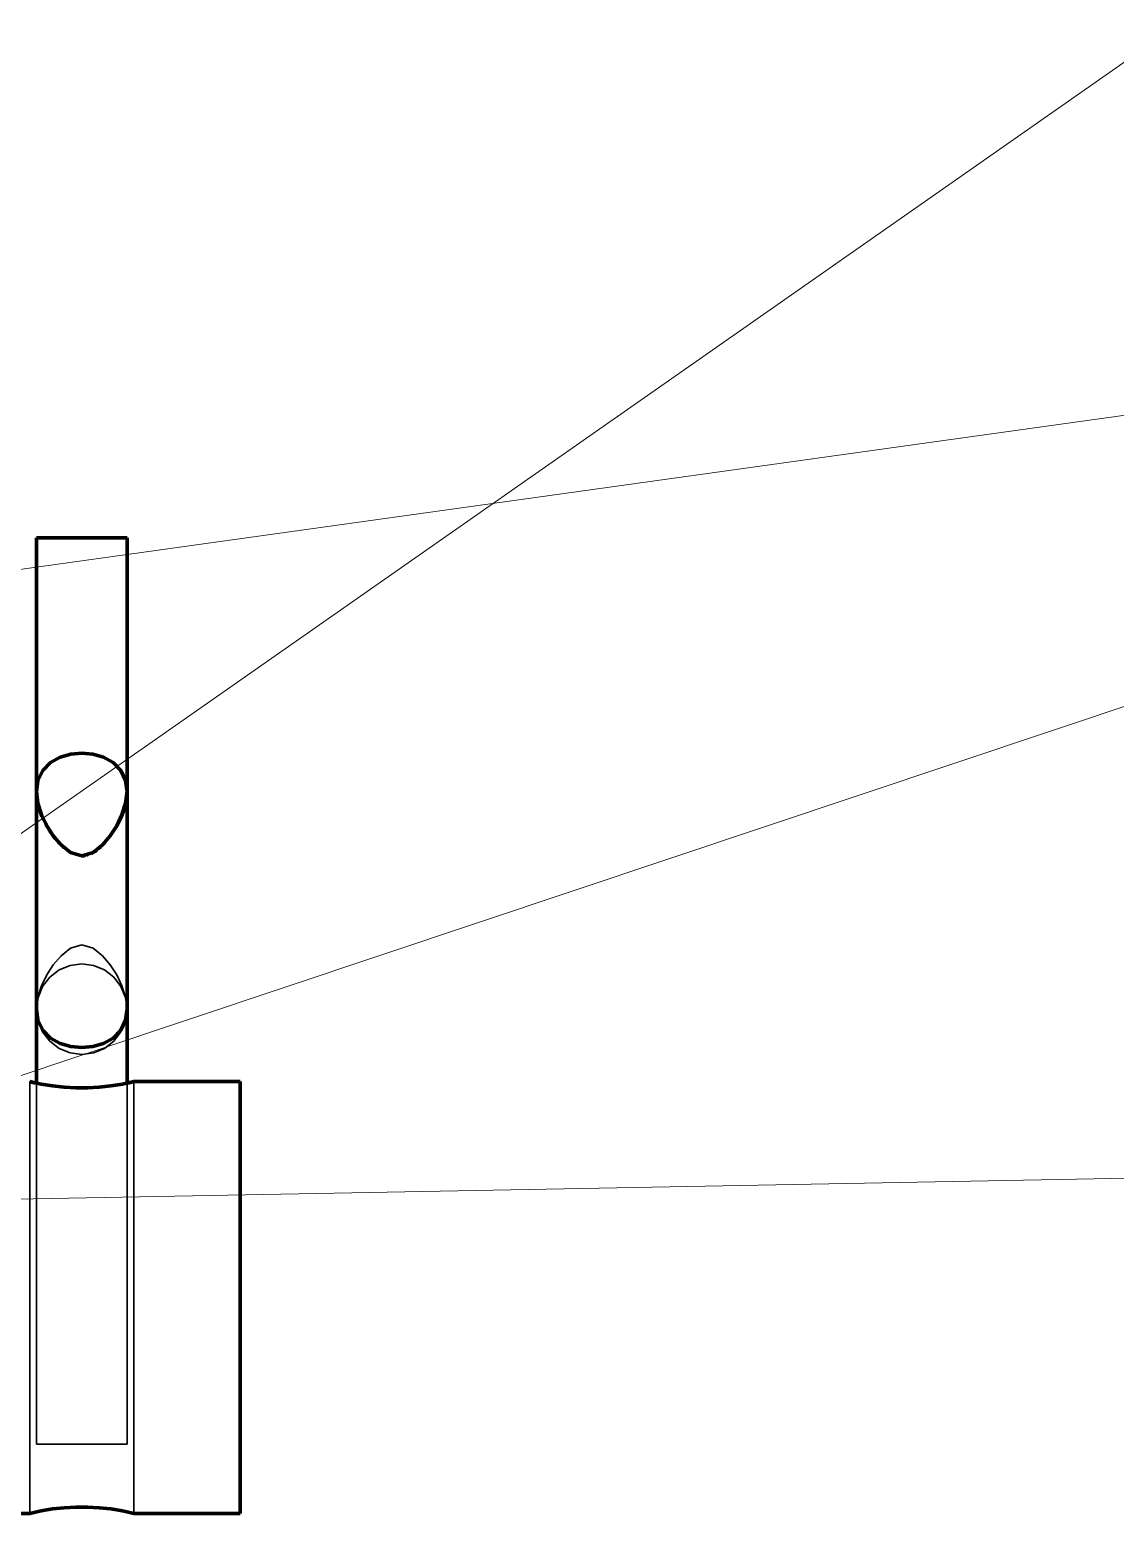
# Model space of a CAD drawing. Header units: millimetres. Extents: x 0 to 2208, y 0 to 420.
# Drawn here: x 113.55 to 118.35, y 157.81 to 164.36 of the extents above; entities that cross this region are included whole.
import ezdxf

# ---------------------------------------------------------------- set-up
doc = ezdxf.new("R2010")
doc.units = ezdxf.units.MM
doc.linetypes.add('IRAM-E-TRAZOS', pattern=[5, 4, -1])
for name, color, linetype, lineweight in [('01-VISIBLE', 7, 'CONTINUOUS', 70), ('02-OCULTA', 4, 'IRAM-E-TRAZOS', 35), ('08-FINA', 5, 'CONTINUOUS', 18)]:
    doc.layers.add(name, color=color, linetype=linetype, lineweight=lineweight)

msp = doc.modelspace()

# ---------------------------------------------------------------- linework, layer by layer
at = {"layer": '01-VISIBLE'}
for p, q in [((113.5841, 160.9984), (113.5841, 162.1184)), ((113.9841, 160.9984), (113.9841, 162.1184)), ((113.5841, 159.7116), (113.5841, 160.0384)), ((113.9841, 159.7116), (113.9841, 160.0384)), ((114.0141, 159.7184), (114.4841, 159.7184)), ((113.4841, 157.8134), (113.5541, 157.8134)), ((114.0141, 157.8134), (114.4841, 157.8134))]:
    msp.add_line(p, q, dxfattribs=at)
for points in [[(113.5841, 162.1184), (113.6341, 162.1184), (113.6841, 162.1184), (113.7341, 162.1184), (113.7841, 162.1184), (113.8341, 162.1184), (113.8841, 162.1184), (113.9341, 162.1184), (113.9841, 162.1184)], [(113.5841, 160.9984), (113.5906, 161.0469), (113.6117, 161.0909), (113.6457, 161.126), (113.6883, 161.1501), (113.7353, 161.1639), (113.7841, 161.1684)], [(113.7841, 161.1684), (113.8328, 161.1639), (113.8798, 161.1501), (113.9224, 161.126), (113.9564, 161.0909), (113.9775, 161.0469), (113.9841, 160.9984)], [(113.9841, 160.9984), (113.9778, 160.9459), (113.9616, 160.8954), (113.9385, 160.8477), (113.9097, 160.8031), (113.8755, 160.7627), (113.8343, 160.7295), (113.7841, 160.7144), (113.7339, 160.7295), (113.6926, 160.7627), (113.6584, 160.8031), (113.6296, 160.8477), (113.6065, 160.8954), (113.5903, 160.9459), (113.5841, 160.9984)], [(113.5841, 160.9984), (113.5852, 160.9762), (113.5886, 160.9542), (113.5937, 160.9325), (113.6004, 160.9113), (113.6085, 160.8905), (113.6178, 160.8702)], [(113.5841, 160.9984), (113.5841, 160.9479), (113.5841, 160.8974), (113.5841, 160.8469), (113.5841, 160.7963), (113.5841, 160.7458), (113.5841, 160.6953), (113.5841, 160.6448), (113.5841, 160.5942), (113.5841, 160.5437), (113.5841, 160.4932), (113.5841, 160.4426), (113.5841, 160.3921), (113.5841, 160.3416), (113.5841, 160.2911), (113.5841, 160.2405), (113.5841, 160.19), (113.5841, 160.1395), (113.5841, 160.089), (113.5841, 160.0384)], [(113.9343, 160.8404), (113.9477, 160.8649), (113.9595, 160.8902), (113.9694, 160.9163), (113.9772, 160.9431), (113.9822, 160.9706), (113.9841, 160.9984)], [(113.9841, 160.0384), (113.9841, 160.089), (113.9841, 160.1395), (113.9841, 160.19), (113.9841, 160.2405), (113.9841, 160.2911), (113.9841, 160.3416), (113.9841, 160.3921), (113.9841, 160.4426), (113.9841, 160.4932), (113.9841, 160.5437), (113.9841, 160.5942), (113.9841, 160.6448), (113.9841, 160.6953), (113.9841, 160.7458), (113.9841, 160.7963), (113.9841, 160.8469), (113.9841, 160.8974), (113.9841, 160.9479), (113.9841, 160.9984)], [(113.9841, 160.0384), (113.9841, 160.089), (113.9841, 160.1395), (113.9841, 160.19), (113.9841, 160.2405), (113.9841, 160.2911), (113.9841, 160.3416), (113.9841, 160.3921), (113.9841, 160.4426), (113.9841, 160.4932), (113.9841, 160.5437), (113.9841, 160.5942), (113.9841, 160.6448), (113.9841, 160.6953), (113.9841, 160.7458), (113.9841, 160.7963), (113.9841, 160.8469), (113.9841, 160.8974), (113.9841, 160.9479), (113.9841, 160.9984)], [(113.6262, 160.8539), (113.6268, 160.8528), (113.6274, 160.8516), (113.6281, 160.8505), (113.6287, 160.8493), (113.6293, 160.8482), (113.63, 160.8471)], [(113.6387, 160.8323), (113.6402, 160.83), (113.6416, 160.8277), (113.643, 160.8254), (113.6445, 160.8232), (113.646, 160.8209), (113.6475, 160.8187)], [(113.6583, 160.8032), (113.6597, 160.8014), (113.661, 160.7996), (113.6623, 160.7978), (113.6637, 160.796), (113.6651, 160.7942), (113.6665, 160.7925)], [(113.9319, 160.8364), (113.9319, 160.8364), (113.9319, 160.8364), (113.9319, 160.8364), (113.9319, 160.8364), (113.9319, 160.8364), (113.9319, 160.8364)], [(113.6722, 160.7853), (113.6725, 160.785), (113.6728, 160.7846), (113.6731, 160.7842), (113.6734, 160.7839), (113.6737, 160.7835), (113.674, 160.7832)], [(113.681, 160.7751), (113.6818, 160.7741), (113.6827, 160.7731), (113.6836, 160.7722), (113.6845, 160.7712), (113.6854, 160.7703), (113.6862, 160.7693)], [(113.6949, 160.7604), (113.6949, 160.7604), (113.6949, 160.7604), (113.6949, 160.7604), (113.6949, 160.7604), (113.6949, 160.7604), (113.6949, 160.7604)], [(113.695, 160.7603), (113.695, 160.7603), (113.695, 160.7603), (113.695, 160.7603), (113.695, 160.7603), (113.695, 160.7603), (113.695, 160.7603)], [(113.6951, 160.7602), (113.6951, 160.7601), (113.6952, 160.7601), (113.6952, 160.7601), (113.6953, 160.76), (113.6953, 160.76), (113.6954, 160.7599)], [(113.6957, 160.7596), (113.696, 160.7593), (113.6964, 160.7589), (113.6967, 160.7586), (113.697, 160.7583), (113.6974, 160.758), (113.6977, 160.7576)], [(113.7019, 160.7537), (113.7023, 160.7533), (113.7027, 160.753), (113.703, 160.7527), (113.7034, 160.7523), (113.7038, 160.752), (113.7041, 160.7517)], [(113.8381, 160.7318), (113.8395, 160.7327), (113.8408, 160.7336), (113.8421, 160.7345), (113.8435, 160.7354), (113.8448, 160.7363), (113.8461, 160.7372)], [(113.8481, 160.7387), (113.8488, 160.7392), (113.8496, 160.7398), (113.8504, 160.7404), (113.8511, 160.741), (113.8519, 160.7416), (113.8526, 160.7421)], [(113.8591, 160.7474), (113.8595, 160.7477), (113.8599, 160.7481), (113.8603, 160.7484), (113.8607, 160.7488), (113.8611, 160.7491), (113.8615, 160.7495)], [(113.8622, 160.7501), (113.8628, 160.7506), (113.8634, 160.7511), (113.864, 160.7517), (113.8646, 160.7522), (113.8651, 160.7527), (113.8657, 160.7532)], [(113.87, 160.7573), (113.8708, 160.758), (113.8715, 160.7587), (113.8723, 160.7594), (113.873, 160.7602), (113.8738, 160.7609), (113.8745, 160.7616)], [(113.8796, 160.7669), (113.8803, 160.7677), (113.8811, 160.7684), (113.8818, 160.7692), (113.8825, 160.77), (113.8832, 160.7707), (113.8839, 160.7715)], [(113.7707, 160.7155), (113.7707, 160.7155), (113.7707, 160.7155), (113.7707, 160.7155), (113.7707, 160.7155), (113.7707, 160.7155), (113.7707, 160.7155)], [(113.7708, 160.7155), (113.7708, 160.7155), (113.7708, 160.7155), (113.7708, 160.7155), (113.7708, 160.7155), (113.7708, 160.7155), (113.7708, 160.7155)], [(113.7709, 160.7154), (113.7709, 160.7154), (113.7709, 160.7154), (113.7709, 160.7154), (113.7709, 160.7154), (113.7709, 160.7154), (113.7709, 160.7154)], [(113.771, 160.7154), (113.771, 160.7154), (113.771, 160.7154), (113.771, 160.7154), (113.771, 160.7154), (113.771, 160.7154), (113.771, 160.7154)], [(113.7712, 160.7154), (113.7712, 160.7154), (113.7712, 160.7154), (113.7712, 160.7154), (113.7712, 160.7154), (113.7712, 160.7154), (113.7712, 160.7154)], [(113.7713, 160.7154), (113.7713, 160.7154), (113.7713, 160.7154), (113.7713, 160.7154), (113.7713, 160.7154), (113.7713, 160.7154), (113.7713, 160.7154)], [(113.7714, 160.7154), (113.7714, 160.7154), (113.7714, 160.7154), (113.7714, 160.7154), (113.7714, 160.7154), (113.7714, 160.7154), (113.7714, 160.7154)], [(113.7715, 160.7154), (113.7715, 160.7154), (113.7715, 160.7154), (113.7715, 160.7154), (113.7715, 160.7154), (113.7715, 160.7154), (113.7715, 160.7154)], [(113.7716, 160.7154), (113.7716, 160.7154), (113.7716, 160.7154), (113.7716, 160.7154), (113.7716, 160.7154), (113.7716, 160.7154), (113.7716, 160.7154)], [(113.7717, 160.7153), (113.7717, 160.7153), (113.7717, 160.7153), (113.7717, 160.7153), (113.7717, 160.7153), (113.7717, 160.7153), (113.7717, 160.7153)], [(113.7842, 160.7144), (113.7842, 160.7144), (113.7843, 160.7144), (113.7843, 160.7144), (113.7844, 160.7144), (113.7844, 160.7144), (113.7845, 160.7144)], [(113.7845, 160.7144), (113.7853, 160.7144), (113.7862, 160.7144), (113.787, 160.7144), (113.7879, 160.7145), (113.7887, 160.7145), (113.7895, 160.7146)], [(113.7898, 160.7146), (113.7912, 160.7147), (113.7927, 160.7148), (113.7941, 160.715), (113.7955, 160.7152), (113.7969, 160.7154), (113.7984, 160.7156)], [(113.8066, 160.7175), (113.8066, 160.7175), (113.8066, 160.7175), (113.8066, 160.7175), (113.8066, 160.7175), (113.8066, 160.7175), (113.8066, 160.7175)], [(113.8067, 160.7175), (113.8067, 160.7175), (113.8067, 160.7175), (113.8067, 160.7175), (113.8067, 160.7175), (113.8067, 160.7175), (113.8067, 160.7175)], [(113.8069, 160.7176), (113.8069, 160.7176), (113.8069, 160.7176), (113.8069, 160.7176), (113.8069, 160.7176), (113.8069, 160.7176), (113.8069, 160.7176)], [(113.807, 160.7176), (113.807, 160.7176), (113.807, 160.7176), (113.807, 160.7176), (113.807, 160.7176), (113.807, 160.7176), (113.807, 160.7176)], [(113.8071, 160.7176), (113.8071, 160.7176), (113.8071, 160.7176), (113.8071, 160.7176), (113.8071, 160.7176), (113.8071, 160.7176), (113.8071, 160.7176)], [(113.8073, 160.7177), (113.8073, 160.7177), (113.8073, 160.7177), (113.8073, 160.7177), (113.8073, 160.7177), (113.8073, 160.7177), (113.8073, 160.7177)], [(113.8074, 160.7177), (113.8074, 160.7177), (113.8074, 160.7177), (113.8074, 160.7177), (113.8074, 160.7177), (113.8074, 160.7177), (113.8074, 160.7177)], [(113.8075, 160.7178), (113.8075, 160.7178), (113.8075, 160.7178), (113.8075, 160.7178), (113.8075, 160.7178), (113.8075, 160.7178), (113.8075, 160.7178)], [(113.8077, 160.7178), (113.8077, 160.7178), (113.8077, 160.7178), (113.8077, 160.7178), (113.8077, 160.7178), (113.8077, 160.7178), (113.8077, 160.7178)], [(113.8078, 160.7178), (113.8078, 160.7178), (113.8078, 160.7178), (113.8078, 160.7178), (113.8078, 160.7178), (113.8078, 160.7178), (113.8078, 160.7178)], [(113.8079, 160.7179), (113.8079, 160.7179), (113.8079, 160.7179), (113.8079, 160.7179), (113.8079, 160.7179), (113.8079, 160.7179), (113.8079, 160.7179)], [(113.8081, 160.7179), (113.8081, 160.7179), (113.8081, 160.7179), (113.8081, 160.7179), (113.8081, 160.7179), (113.8081, 160.7179), (113.8081, 160.7179)], [(113.8082, 160.7179), (113.8082, 160.7179), (113.8082, 160.7179), (113.8082, 160.7179), (113.8082, 160.7179), (113.8082, 160.7179), (113.8082, 160.7179)], [(113.8083, 160.718), (113.8083, 160.718), (113.8083, 160.718), (113.8083, 160.718), (113.8083, 160.718), (113.8083, 160.718), (113.8083, 160.718)], [(113.8085, 160.718), (113.8085, 160.718), (113.8085, 160.718), (113.8085, 160.718), (113.8085, 160.718), (113.8085, 160.718), (113.8085, 160.718)], [(113.8086, 160.7181), (113.8086, 160.7181), (113.8086, 160.7181), (113.8086, 160.7181), (113.8086, 160.7181), (113.8086, 160.7181), (113.8086, 160.7181)], [(113.8087, 160.7181), (113.8087, 160.7181), (113.8087, 160.7181), (113.8087, 160.7181), (113.8087, 160.7181), (113.8087, 160.7181), (113.8087, 160.7181)], [(113.8089, 160.7181), (113.8089, 160.7181), (113.8089, 160.7181), (113.8089, 160.7181), (113.8089, 160.7181), (113.8089, 160.7181), (113.8089, 160.7181)], [(113.809, 160.7182), (113.809, 160.7182), (113.809, 160.7182), (113.809, 160.7182), (113.809, 160.7182), (113.809, 160.7182), (113.809, 160.7182)], [(113.8091, 160.7182), (113.8092, 160.7182), (113.8092, 160.7183), (113.8093, 160.7183), (113.8093, 160.7183), (113.8094, 160.7183), (113.8094, 160.7183)], [(113.8272, 160.7256), (113.8272, 160.7256), (113.8272, 160.7256), (113.8272, 160.7256), (113.8272, 160.7256), (113.8272, 160.7256), (113.8272, 160.7256)], [(113.8273, 160.7257), (113.8273, 160.7257), (113.8273, 160.7257), (113.8273, 160.7257), (113.8273, 160.7257), (113.8273, 160.7257), (113.8273, 160.7257)], [(113.8274, 160.7257), (113.8274, 160.7257), (113.8274, 160.7257), (113.8274, 160.7257), (113.8274, 160.7257), (113.8274, 160.7257), (113.8274, 160.7257)], [(113.8275, 160.7258), (113.8275, 160.7258), (113.8275, 160.7258), (113.8275, 160.7258), (113.8275, 160.7258), (113.8275, 160.7258), (113.8275, 160.7258)], [(113.8277, 160.7258), (113.8277, 160.7258), (113.8277, 160.7258), (113.8277, 160.7258), (113.8277, 160.7258), (113.8277, 160.7258), (113.8277, 160.7258)], [(113.8278, 160.7259), (113.8278, 160.7259), (113.8278, 160.7259), (113.8278, 160.7259), (113.8278, 160.7259), (113.8278, 160.7259), (113.8278, 160.7259)], [(113.8279, 160.726), (113.8279, 160.726), (113.8279, 160.726), (113.8279, 160.726), (113.8279, 160.726), (113.8279, 160.726), (113.8279, 160.726)], [(113.828, 160.726), (113.828, 160.726), (113.828, 160.726), (113.828, 160.726), (113.828, 160.726), (113.828, 160.726), (113.828, 160.726)], [(113.8281, 160.7261), (113.8281, 160.7261), (113.8281, 160.7261), (113.8281, 160.7261), (113.8281, 160.7261), (113.8281, 160.7261), (113.8281, 160.7261)], [(113.8283, 160.7262), (113.8283, 160.7262), (113.8283, 160.7262), (113.8283, 160.7262), (113.8283, 160.7262), (113.8283, 160.7262), (113.8283, 160.7262)], [(113.8284, 160.7262), (113.8284, 160.7262), (113.8284, 160.7262), (113.8284, 160.7262), (113.8284, 160.7262), (113.8284, 160.7262), (113.8284, 160.7262)], [(113.8285, 160.7263), (113.8285, 160.7263), (113.8285, 160.7263), (113.8285, 160.7263), (113.8285, 160.7263), (113.8285, 160.7263), (113.8285, 160.7263)], [(113.8286, 160.7263), (113.8286, 160.7263), (113.8286, 160.7263), (113.8286, 160.7263), (113.8286, 160.7263), (113.8286, 160.7263), (113.8286, 160.7263)], [(113.8287, 160.7264), (113.8287, 160.7264), (113.8287, 160.7264), (113.8287, 160.7264), (113.8287, 160.7264), (113.8287, 160.7264), (113.8287, 160.7264)], [(113.8288, 160.7265), (113.8289, 160.7265), (113.8289, 160.7265), (113.829, 160.7265), (113.829, 160.7265), (113.829, 160.7266), (113.8291, 160.7266)], [(113.8376, 160.7315), (113.8376, 160.7315), (113.8376, 160.7315), (113.8376, 160.7315), (113.8376, 160.7315), (113.8376, 160.7315), (113.8376, 160.7315)], [(113.8377, 160.7316), (113.8377, 160.7316), (113.8377, 160.7316), (113.8377, 160.7316), (113.8377, 160.7316), (113.8377, 160.7316), (113.8377, 160.7316)], [(113.8378, 160.7317), (113.8378, 160.7317), (113.8379, 160.7317), (113.8379, 160.7317), (113.838, 160.7318), (113.838, 160.7318), (113.838, 160.7318)], [(113.5841, 160.0384), (113.5841, 160.0385), (113.5841, 160.0385), (113.5841, 160.0385), (113.5841, 160.0385), (113.5841, 160.0385), (113.5841, 160.0385)], [(113.7841, 159.8685), (113.7353, 159.873), (113.6883, 159.8868), (113.6457, 159.9109), (113.6117, 159.9459), (113.5906, 159.99), (113.5841, 160.0384)], [(113.7841, 159.8685), (113.8328, 159.873), (113.8798, 159.8868), (113.9224, 159.9109), (113.9564, 159.9459), (113.9775, 159.99), (113.9841, 160.0384)], [(113.9841, 160.0385), (113.9841, 160.0385), (113.9841, 160.0385), (113.9841, 160.0385), (113.9841, 160.0385), (113.9841, 160.0385), (113.9841, 160.0384)], [(113.5841, 159.7116), (113.579, 159.7127), (113.574, 159.7138), (113.569, 159.7149), (113.564, 159.7161), (113.559, 159.7172), (113.5541, 159.7184)], [(113.5541, 159.7184), (113.6045, 159.7075), (113.6554, 159.6992), (113.7067, 159.6935), (113.7583, 159.6906), (113.8099, 159.6906), (113.8614, 159.6935), (113.9127, 159.6992), (113.9636, 159.7075), (114.0141, 159.7184)], [(114.0141, 159.7184), (114.0091, 159.7172), (114.0041, 159.7161), (113.9991, 159.7149), (113.9941, 159.7138), (113.9891, 159.7127), (113.9841, 159.7116)], [(114.4841, 159.7184), (114.4841, 159.6683), (114.4841, 159.6182), (114.4841, 159.568), (114.4841, 159.5179), (114.4841, 159.4678), (114.4841, 159.4176), (114.4841, 159.3675), (114.4841, 159.3174), (114.4841, 159.2673), (114.4841, 159.2171), (114.4841, 159.167), (114.4841, 159.1169), (114.4841, 159.0667), (114.4841, 159.0166), (114.4841, 158.9665), (114.4841, 158.9163), (114.4841, 158.8662), (114.4841, 158.8161), (114.4841, 158.7659), (114.4841, 158.7158), (114.4841, 158.6657), (114.4841, 158.6155), (114.4841, 158.5654), (114.4841, 158.5153), (114.4841, 158.4651), (114.4841, 158.415), (114.4841, 158.3649), (114.4841, 158.3148), (114.4841, 158.2646), (114.4841, 158.2145), (114.4841, 158.1644), (114.4841, 158.1142), (114.4841, 158.0641), (114.4841, 158.014), (114.4841, 157.9638), (114.4841, 157.9137), (114.4841, 157.8636), (114.4841, 157.8134)], [(114.0141, 157.8134), (113.9636, 157.8243), (113.9127, 157.8327), (113.8614, 157.8384), (113.8099, 157.8413), (113.7583, 157.8413), (113.7067, 157.8384), (113.6554, 157.8327), (113.6045, 157.8243), (113.5541, 157.8134)], [(113.5541, 157.8134), (113.6045, 157.8243), (113.6554, 157.8327), (113.7067, 157.8384), (113.7583, 157.8413), (113.8099, 157.8413), (113.8614, 157.8384), (113.9127, 157.8327), (113.9636, 157.8243), (114.0141, 157.8134)]]:
    msp.add_lwpolyline(points, dxfattribs=at)
at = {"layer": '02-OCULTA'}
for p, q in [((113.5841, 160.0384), (113.5841, 160.9984)), ((113.9841, 160.0384), (113.9841, 160.9984)), ((113.5541, 157.8134), (113.5541, 159.7184)), ((113.5841, 158.1184), (113.5841, 159.7116)), ((113.9841, 158.1184), (113.9841, 159.7116)), ((114.0141, 157.8134), (114.0141, 159.7184))]:
    msp.add_line(p, q, dxfattribs=at)
for points in [[(113.9841, 162.1184), (113.9341, 162.1184), (113.8841, 162.1184), (113.8341, 162.1184), (113.7841, 162.1184), (113.7341, 162.1184), (113.6841, 162.1184), (113.6341, 162.1184), (113.5841, 162.1184)], [(113.7841, 161.1684), (113.7353, 161.1639), (113.6883, 161.1501), (113.6457, 161.126), (113.6117, 161.0909), (113.5906, 161.0469), (113.5841, 160.9984)], [(113.7841, 161.1684), (113.8328, 161.1639), (113.8798, 161.1501), (113.9224, 161.126), (113.9564, 161.0909), (113.9775, 161.0469), (113.9841, 160.9984)], [(113.5841, 160.9984), (113.5841, 160.9479), (113.5841, 160.8974), (113.5841, 160.8469), (113.5841, 160.7963), (113.5841, 160.7458), (113.5841, 160.6953), (113.5841, 160.6448), (113.5841, 160.5942), (113.5841, 160.5437), (113.5841, 160.4932), (113.5841, 160.4426), (113.5841, 160.3921), (113.5841, 160.3416), (113.5841, 160.2911), (113.5841, 160.2405), (113.5841, 160.19), (113.5841, 160.1395), (113.5841, 160.089), (113.5841, 160.0384)], [(113.6178, 160.8702), (113.6191, 160.8675), (113.6205, 160.8647), (113.6219, 160.862), (113.6233, 160.8593), (113.6247, 160.8566), (113.6262, 160.8539)], [(113.63, 160.8471), (113.6314, 160.8446), (113.6328, 160.8421), (113.6343, 160.8396), (113.6357, 160.8372), (113.6372, 160.8347), (113.6387, 160.8323)], [(113.6475, 160.8187), (113.6492, 160.8161), (113.651, 160.8135), (113.6528, 160.8109), (113.6546, 160.8083), (113.6565, 160.8058), (113.6583, 160.8032)], [(113.8839, 160.7715), (113.8928, 160.7816), (113.9013, 160.792), (113.9095, 160.8028), (113.9173, 160.8137), (113.9248, 160.825), (113.9319, 160.8364)], [(113.9319, 160.8364), (113.9323, 160.8371), (113.9327, 160.8377), (113.9331, 160.8384), (113.9335, 160.8391), (113.9339, 160.8397), (113.9343, 160.8404)], [(113.6665, 160.7925), (113.6674, 160.7913), (113.6684, 160.7901), (113.6693, 160.7889), (113.6703, 160.7877), (113.6713, 160.7865), (113.6722, 160.7853)], [(113.674, 160.7832), (113.6752, 160.7818), (113.6763, 160.7805), (113.6775, 160.7791), (113.6786, 160.7778), (113.6798, 160.7764), (113.681, 160.7751)], [(113.6862, 160.7693), (113.6877, 160.7678), (113.6891, 160.7663), (113.6905, 160.7648), (113.692, 160.7633), (113.6935, 160.7618), (113.6949, 160.7604)], [(113.6949, 160.7604), (113.6949, 160.7603), (113.695, 160.7603), (113.695, 160.7603), (113.695, 160.7603), (113.695, 160.7603), (113.695, 160.7603)], [(113.695, 160.7603), (113.695, 160.7603), (113.695, 160.7602), (113.6951, 160.7602), (113.6951, 160.7602), (113.6951, 160.7602), (113.6951, 160.7602)], [(113.6954, 160.7599), (113.6954, 160.7599), (113.6955, 160.7598), (113.6955, 160.7598), (113.6956, 160.7597), (113.6956, 160.7596), (113.6957, 160.7596)], [(113.6977, 160.7576), (113.6984, 160.757), (113.6991, 160.7563), (113.6998, 160.7556), (113.7005, 160.755), (113.7012, 160.7543), (113.7019, 160.7537)], [(113.7041, 160.7517), (113.7139, 160.7434), (113.7241, 160.7357), (113.7349, 160.7289), (113.7463, 160.723), (113.7583, 160.7184), (113.7707, 160.7155)], [(113.8461, 160.7372), (113.8464, 160.7375), (113.8468, 160.7377), (113.8471, 160.7379), (113.8474, 160.7382), (113.8477, 160.7384), (113.8481, 160.7387)], [(113.8526, 160.7421), (113.8537, 160.743), (113.8548, 160.7439), (113.8559, 160.7447), (113.8569, 160.7456), (113.858, 160.7465), (113.8591, 160.7474)], [(113.8615, 160.7495), (113.8616, 160.7496), (113.8618, 160.7497), (113.8619, 160.7498), (113.862, 160.7499), (113.8621, 160.75), (113.8622, 160.7501)], [(113.8657, 160.7532), (113.8664, 160.7539), (113.8672, 160.7546), (113.8679, 160.7552), (113.8686, 160.7559), (113.8693, 160.7566), (113.87, 160.7573)], [(113.8745, 160.7616), (113.8754, 160.7625), (113.8762, 160.7634), (113.8771, 160.7643), (113.8779, 160.7651), (113.8788, 160.766), (113.8796, 160.7669)], [(113.7707, 160.7155), (113.7708, 160.7155), (113.7708, 160.7155), (113.7708, 160.7155), (113.7708, 160.7155), (113.7708, 160.7155), (113.7708, 160.7155)], [(113.7708, 160.7155), (113.7709, 160.7155), (113.7709, 160.7155), (113.7709, 160.7155), (113.7709, 160.7155), (113.7709, 160.7155), (113.7709, 160.7154)], [(113.7709, 160.7154), (113.771, 160.7154), (113.771, 160.7154), (113.771, 160.7154), (113.771, 160.7154), (113.771, 160.7154), (113.771, 160.7154)], [(113.771, 160.7154), (113.7711, 160.7154), (113.7711, 160.7154), (113.7711, 160.7154), (113.7711, 160.7154), (113.7711, 160.7154), (113.7712, 160.7154)], [(113.7712, 160.7154), (113.7712, 160.7154), (113.7712, 160.7154), (113.7712, 160.7154), (113.7712, 160.7154), (113.7712, 160.7154), (113.7713, 160.7154)], [(113.7713, 160.7154), (113.7713, 160.7154), (113.7713, 160.7154), (113.7713, 160.7154), (113.7713, 160.7154), (113.7713, 160.7154), (113.7714, 160.7154)], [(113.7714, 160.7154), (113.7714, 160.7154), (113.7714, 160.7154), (113.7714, 160.7154), (113.7714, 160.7154), (113.7714, 160.7154), (113.7715, 160.7154)], [(113.7715, 160.7154), (113.7715, 160.7154), (113.7715, 160.7154), (113.7715, 160.7154), (113.7715, 160.7154), (113.7716, 160.7154), (113.7716, 160.7154)], [(113.7716, 160.7154), (113.7716, 160.7153), (113.7716, 160.7153), (113.7716, 160.7153), (113.7716, 160.7153), (113.7717, 160.7153), (113.7717, 160.7153)], [(113.7717, 160.7153), (113.7737, 160.715), (113.7758, 160.7148), (113.7779, 160.7146), (113.78, 160.7145), (113.7821, 160.7144), (113.7842, 160.7144)], [(113.7845, 160.7144), (113.7845, 160.7144), (113.7845, 160.7144), (113.7845, 160.7144), (113.7845, 160.7144), (113.7845, 160.7144), (113.7845, 160.7144)], [(113.7895, 160.7146), (113.7896, 160.7146), (113.7896, 160.7146), (113.7897, 160.7146), (113.7897, 160.7146), (113.7897, 160.7146), (113.7898, 160.7146)], [(113.7984, 160.7156), (113.7997, 160.7159), (113.8011, 160.7162), (113.8025, 160.7165), (113.8039, 160.7168), (113.8052, 160.7171), (113.8066, 160.7175)], [(113.8066, 160.7175), (113.8066, 160.7175), (113.8066, 160.7175), (113.8066, 160.7175), (113.8067, 160.7175), (113.8067, 160.7175), (113.8067, 160.7175)], [(113.8067, 160.7175), (113.8067, 160.7175), (113.8068, 160.7175), (113.8068, 160.7175), (113.8068, 160.7175), (113.8068, 160.7176), (113.8069, 160.7176)], [(113.8069, 160.7176), (113.8069, 160.7176), (113.8069, 160.7176), (113.8069, 160.7176), (113.8069, 160.7176), (113.807, 160.7176), (113.807, 160.7176)], [(113.807, 160.7176), (113.807, 160.7176), (113.807, 160.7176), (113.8071, 160.7176), (113.8071, 160.7176), (113.8071, 160.7176), (113.8071, 160.7176)], [(113.8071, 160.7176), (113.8071, 160.7176), (113.8072, 160.7176), (113.8072, 160.7177), (113.8072, 160.7177), (113.8072, 160.7177), (113.8073, 160.7177)], [(113.8073, 160.7177), (113.8073, 160.7177), (113.8073, 160.7177), (113.8073, 160.7177), (113.8073, 160.7177), (113.8074, 160.7177), (113.8074, 160.7177)], [(113.8074, 160.7177), (113.8074, 160.7177), (113.8074, 160.7177), (113.8075, 160.7177), (113.8075, 160.7177), (113.8075, 160.7177), (113.8075, 160.7178)], [(113.8075, 160.7178), (113.8076, 160.7178), (113.8076, 160.7178), (113.8076, 160.7178), (113.8076, 160.7178), (113.8076, 160.7178), (113.8077, 160.7178)], [(113.8077, 160.7178), (113.8077, 160.7178), (113.8077, 160.7178), (113.8077, 160.7178), (113.8078, 160.7178), (113.8078, 160.7178), (113.8078, 160.7178)], [(113.8078, 160.7178), (113.8078, 160.7178), (113.8078, 160.7178), (113.8079, 160.7178), (113.8079, 160.7179), (113.8079, 160.7179), (113.8079, 160.7179)], [(113.8079, 160.7179), (113.808, 160.7179), (113.808, 160.7179), (113.808, 160.7179), (113.808, 160.7179), (113.808, 160.7179), (113.8081, 160.7179)], [(113.8081, 160.7179), (113.8081, 160.7179), (113.8081, 160.7179), (113.8081, 160.7179), (113.8082, 160.7179), (113.8082, 160.7179), (113.8082, 160.7179)], [(113.8082, 160.7179), (113.8082, 160.718), (113.8082, 160.718), (113.8083, 160.718), (113.8083, 160.718), (113.8083, 160.718), (113.8083, 160.718)], [(113.8083, 160.718), (113.8084, 160.718), (113.8084, 160.718), (113.8084, 160.718), (113.8084, 160.718), (113.8084, 160.718), (113.8085, 160.718)], [(113.8085, 160.718), (113.8085, 160.718), (113.8085, 160.718), (113.8085, 160.718), (113.8086, 160.7181), (113.8086, 160.7181), (113.8086, 160.7181)], [(113.8086, 160.7181), (113.8086, 160.7181), (113.8086, 160.7181), (113.8087, 160.7181), (113.8087, 160.7181), (113.8087, 160.7181), (113.8087, 160.7181)], [(113.8087, 160.7181), (113.8088, 160.7181), (113.8088, 160.7181), (113.8088, 160.7181), (113.8088, 160.7181), (113.8088, 160.7181), (113.8089, 160.7181)], [(113.8089, 160.7181), (113.8089, 160.7182), (113.8089, 160.7182), (113.8089, 160.7182), (113.809, 160.7182), (113.809, 160.7182), (113.809, 160.7182)], [(113.809, 160.7182), (113.809, 160.7182), (113.8091, 160.7182), (113.8091, 160.7182), (113.8091, 160.7182), (113.8091, 160.7182), (113.8091, 160.7182)], [(113.8094, 160.7183), (113.8125, 160.7193), (113.8155, 160.7204), (113.8185, 160.7216), (113.8214, 160.7228), (113.8243, 160.7242), (113.8272, 160.7256)], [(113.8272, 160.7256), (113.8272, 160.7256), (113.8272, 160.7256), (113.8272, 160.7256), (113.8273, 160.7256), (113.8273, 160.7256), (113.8273, 160.7257)], [(113.8273, 160.7257), (113.8273, 160.7257), (113.8273, 160.7257), (113.8274, 160.7257), (113.8274, 160.7257), (113.8274, 160.7257), (113.8274, 160.7257)], [(113.8274, 160.7257), (113.8274, 160.7257), (113.8275, 160.7257), (113.8275, 160.7257), (113.8275, 160.7258), (113.8275, 160.7258), (113.8275, 160.7258)], [(113.8275, 160.7258), (113.8276, 160.7258), (113.8276, 160.7258), (113.8276, 160.7258), (113.8276, 160.7258), (113.8276, 160.7258), (113.8277, 160.7258)], [(113.8277, 160.7258), (113.8277, 160.7259), (113.8277, 160.7259), (113.8277, 160.7259), (113.8277, 160.7259), (113.8278, 160.7259), (113.8278, 160.7259)], [(113.8278, 160.7259), (113.8278, 160.7259), (113.8278, 160.7259), (113.8278, 160.7259), (113.8279, 160.7259), (113.8279, 160.726), (113.8279, 160.726)], [(113.8279, 160.726), (113.8279, 160.726), (113.8279, 160.726), (113.828, 160.726), (113.828, 160.726), (113.828, 160.726), (113.828, 160.726)], [(113.828, 160.726), (113.828, 160.726), (113.8281, 160.726), (113.8281, 160.7261), (113.8281, 160.7261), (113.8281, 160.7261), (113.8281, 160.7261)], [(113.8281, 160.7261), (113.8282, 160.7261), (113.8282, 160.7261), (113.8282, 160.7261), (113.8282, 160.7261), (113.8282, 160.7261), (113.8283, 160.7262)], [(113.8283, 160.7262), (113.8283, 160.7262), (113.8283, 160.7262), (113.8283, 160.7262), (113.8283, 160.7262), (113.8284, 160.7262), (113.8284, 160.7262)], [(113.8284, 160.7262), (113.8284, 160.7262), (113.8284, 160.7262), (113.8284, 160.7262), (113.8285, 160.7263), (113.8285, 160.7263), (113.8285, 160.7263)], [(113.8285, 160.7263), (113.8285, 160.7263), (113.8285, 160.7263), (113.8286, 160.7263), (113.8286, 160.7263), (113.8286, 160.7263), (113.8286, 160.7263)], [(113.8286, 160.7263), (113.8286, 160.7264), (113.8286, 160.7264), (113.8287, 160.7264), (113.8287, 160.7264), (113.8287, 160.7264), (113.8287, 160.7264)], [(113.8287, 160.7264), (113.8287, 160.7264), (113.8288, 160.7264), (113.8288, 160.7264), (113.8288, 160.7264), (113.8288, 160.7265), (113.8288, 160.7265)], [(113.8291, 160.7266), (113.8305, 160.7274), (113.832, 160.7282), (113.8334, 160.729), (113.8348, 160.7298), (113.8362, 160.7307), (113.8376, 160.7315)], [(113.8376, 160.7315), (113.8376, 160.7315), (113.8376, 160.7315), (113.8376, 160.7315), (113.8377, 160.7316), (113.8377, 160.7316), (113.8377, 160.7316)], [(113.8377, 160.7316), (113.8377, 160.7316), (113.8377, 160.7316), (113.8378, 160.7316), (113.8378, 160.7316), (113.8378, 160.7316), (113.8378, 160.7317)], [(113.838, 160.7318), (113.838, 160.7318), (113.8381, 160.7318), (113.8381, 160.7318), (113.8381, 160.7318), (113.8381, 160.7318), (113.8381, 160.7318)], [(113.5841, 160.0385), (113.5904, 160.0911), (113.6065, 160.1416), (113.6297, 160.1892), (113.6584, 160.2338), (113.6926, 160.2742), (113.7339, 160.3074), (113.7841, 160.3225), (113.8342, 160.3074), (113.8755, 160.2742), (113.9097, 160.2338), (113.9385, 160.1892), (113.9616, 160.1416), (113.9778, 160.0911), (113.9841, 160.0385)], [(113.9841, 160.0384), (113.9778, 160.091), (113.9616, 160.1415), (113.9385, 160.1892), (113.9097, 160.2338), (113.8755, 160.2742), (113.8343, 160.3074), (113.7841, 160.3225), (113.7339, 160.3074), (113.6926, 160.2742), (113.6584, 160.2338), (113.6296, 160.1892), (113.6065, 160.1415), (113.5903, 160.091), (113.5841, 160.0384)], [(113.5841, 160.0384), (113.5909, 160.0902), (113.6109, 160.1384), (113.6426, 160.1799), (113.6841, 160.2116), (113.7323, 160.2316), (113.7841, 160.2384), (113.8358, 160.2316), (113.8841, 160.2116), (113.9255, 160.1799), (113.9573, 160.1384), (113.9772, 160.0902), (113.9841, 160.0384)], [(113.5841, 160.0384), (113.5906, 159.99), (113.6117, 159.9459), (113.6457, 159.9109), (113.6883, 159.8868), (113.7353, 159.873), (113.7841, 159.8685)], [(113.7841, 159.8384), (113.7323, 159.8453), (113.6841, 159.8652), (113.6426, 159.897), (113.6109, 159.9384), (113.5909, 159.9867), (113.5841, 160.0384)], [(113.7841, 159.8685), (113.8328, 159.873), (113.8798, 159.8868), (113.9224, 159.9109), (113.9564, 159.9459), (113.9775, 159.99), (113.9841, 160.0384)], [(113.7841, 159.8384), (113.8358, 159.8453), (113.8841, 159.8652), (113.9255, 159.897), (113.9573, 159.9384), (113.9772, 159.9867), (113.9841, 160.0384)], [(113.9841, 159.7116), (113.9345, 159.7024), (113.8846, 159.6957), (113.8344, 159.6916), (113.7841, 159.6903), (113.7337, 159.6916), (113.6835, 159.6957), (113.6336, 159.7024), (113.5841, 159.7116)], [(114.4841, 157.8134), (114.4841, 157.8636), (114.4841, 157.9137), (114.4841, 157.9638), (114.4841, 158.014), (114.4841, 158.0641), (114.4841, 158.1142), (114.4841, 158.1644), (114.4841, 158.2145), (114.4841, 158.2646), (114.4841, 158.3148), (114.4841, 158.3649), (114.4841, 158.415), (114.4841, 158.4651), (114.4841, 158.5153), (114.4841, 158.5654), (114.4841, 158.6155), (114.4841, 158.6657), (114.4841, 158.7158), (114.4841, 158.7659), (114.4841, 158.8161), (114.4841, 158.8662), (114.4841, 158.9163), (114.4841, 158.9665), (114.4841, 159.0166), (114.4841, 159.0667), (114.4841, 159.1169), (114.4841, 159.167), (114.4841, 159.2171), (114.4841, 159.2673), (114.4841, 159.3174), (114.4841, 159.3675), (114.4841, 159.4176), (114.4841, 159.4678), (114.4841, 159.5179), (114.4841, 159.568), (114.4841, 159.6182), (114.4841, 159.6683), (114.4841, 159.7184)], [(113.9841, 158.1184), (113.9341, 158.1184), (113.8841, 158.1184), (113.8341, 158.1184), (113.7841, 158.1184), (113.7341, 158.1184), (113.6841, 158.1184), (113.6341, 158.1184), (113.5841, 158.1184)], [(113.5841, 158.1184), (113.6341, 158.1184), (113.6841, 158.1184), (113.7341, 158.1184), (113.7841, 158.1184), (113.8341, 158.1184), (113.8841, 158.1184), (113.9341, 158.1184), (113.9841, 158.1184)]]:
    msp.add_lwpolyline(points, dxfattribs=at)
at = {"layer": '08-FINA'}
for p, q in [((130.2051, 172.475), (110.5841, 158.7659)), ((139.6905, 168.4976), (110.5841, 158.7659)), ((129.5224, 164.2132), (90.4841, 158.7659)), ((139.4848, 159.6905), (90.4841, 158.7659))]:
    msp.add_line(p, q, dxfattribs=at)

doc.saveas('drawing.dxf')
